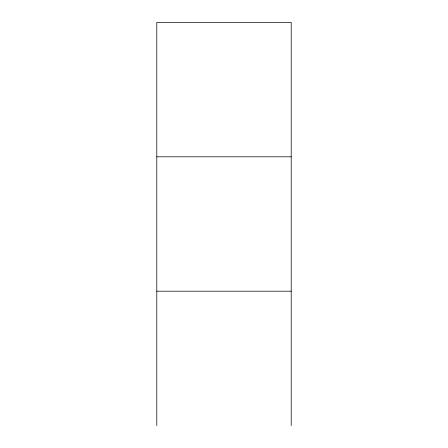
<?xml version="1.0" encoding="UTF-8"?>
<svg xmlns="http://www.w3.org/2000/svg" width="448" height="448" viewBox="0 0 448 448"><rect width="100%" height="100%" fill="white"/><g stroke="black" fill="none" stroke-linecap="round" stroke-linejoin="round"><path stroke-width="0.67" d="M156.8 156.8L291.2 156.8M156.8 291.2L291.2 291.2M291.2 425.6L291.2 22.4L156.8 22.4L156.8 425.6"/></g></svg>
